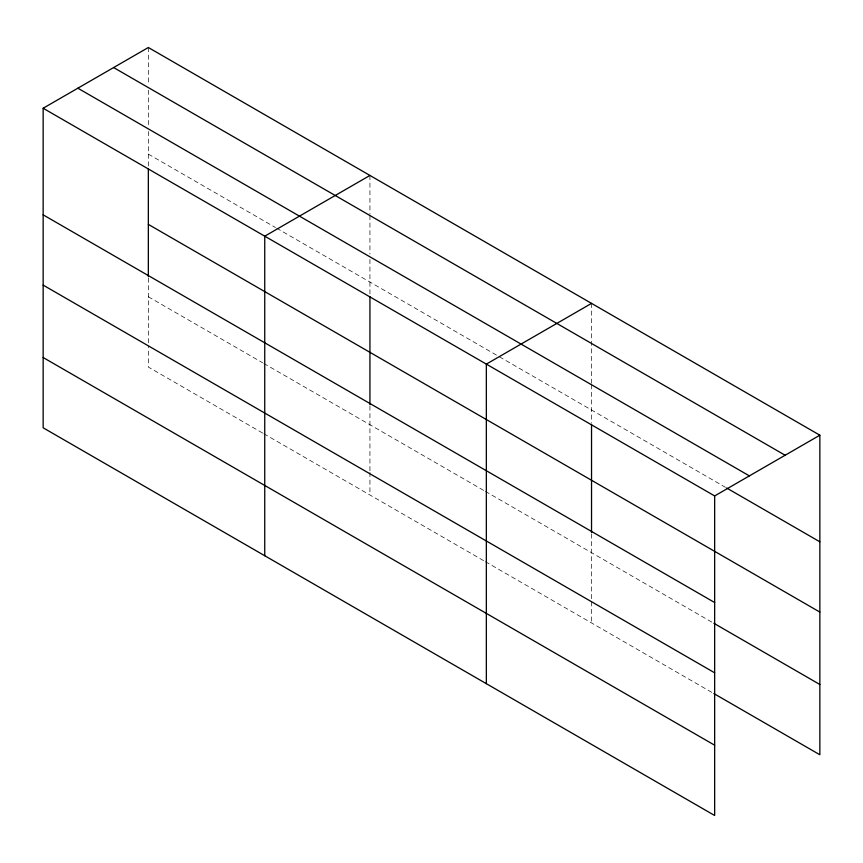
<?xml version="1.0" encoding="UTF-8"?>
<svg xmlns="http://www.w3.org/2000/svg" width="863" height="863" viewBox="0 0 863 863"><rect width="100%" height="100%" fill="white"/><g stroke="black" fill="none" stroke-linecap="round" stroke-linejoin="round"><path stroke-width="0.65" stroke-dasharray="4.32 3.24" d="M148.339 154.11L275.47 227.508M276.635 228.177L498.231 356.117M499.397 356.797L725.492 487.325M148.339 296.786L262.632 362.784M263.808 363.452L484.24 490.723M485.405 491.392L712.687 622.611M262.632 433.053L148.339 367.066L148.339 345.847M263.808 433.733L484.24 560.993M485.405 561.673L712.687 692.892M591.533 303.388L591.533 383.334M591.533 384.671L591.533 423.248M591.533 533.895L591.533 600.4M591.533 601.727L591.533 622.946M369.936 175.448L369.936 214.089M369.936 215.426L369.936 254.067M369.936 259.396L369.936 293.981M369.936 405.955L369.936 471.133M369.936 472.46L369.936 495.006M148.339 47.508L148.339 84.822M148.339 90.151L148.339 126.127M148.339 131.456L148.339 167.368M148.339 278.015L148.339 344.52"/><path stroke-width="1.29" d="M714.661 672.806L714.661 495.934L43.15 108.242L43.15 427.8L714.661 815.492L714.661 672.806L43.15 285.114M713.852 693.561L819.85 754.758L819.85 435.2L148.339 47.508L43.15 108.242M369.936 175.448L264.747 236.182L264.747 555.74M591.533 303.388L486.344 364.121L486.344 683.679M714.661 495.934L819.85 435.2M113.625 67.551L785.136 455.243M77.864 88.199L749.375 475.891M726.657 488.005L819.85 541.802M148.339 224.391L819.85 612.083M43.15 214.844L714.661 602.536M713.852 623.28L819.85 684.488M43.15 357.519L714.661 745.211M591.533 424.574L591.533 532.557M369.936 296.635L369.936 404.618M148.339 168.695L148.339 276.678"/></g></svg>
